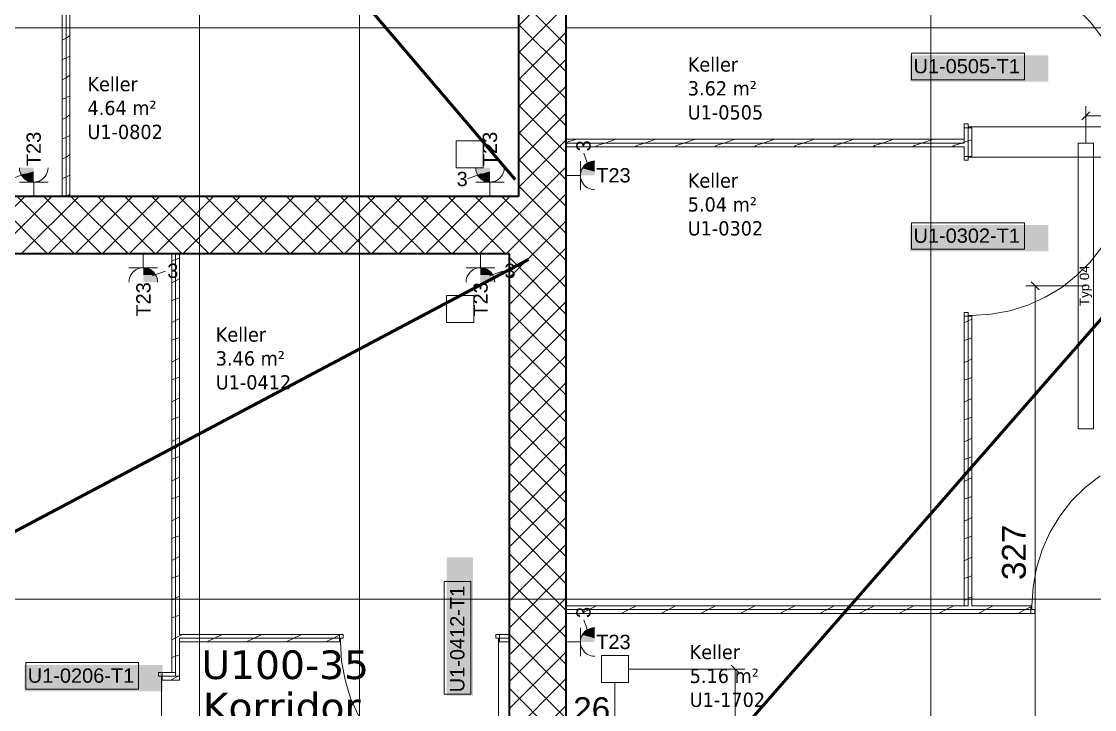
# Model space of a CAD drawing. Extents: x -1132 to 613, y -179 to 712.
# Drawn here: x -1022.7 to -910, y 319.8 to 392 of the extents above; entities that cross this region are included whole.
import ezdxf
from ezdxf.lldxf.tags import DXFTag

# ---------------------------------------------------------------- set-up
doc = ezdxf.new("R2010")
doc.units = 0
doc.layers.get('0').update_dxf_attribs({"lineweight": 13})
for name, color, linetype, lineweight in [('A-AREA-____-IDEN', 7, 'Continuous', 5), ('A-DOOR-____-IDEN', 7, 'Continuous', 5), ('A-DOOR-FRAM-MCUT', 7, 'Continuous', 9), ('A-DOOR-OPNG-OTLN', 7, 'Continuous', 9), ('A-FLOR-____-OVHD', 7, 'Strichpunkt - Fein', 9), ('A-WALL-____-MCUT', 7, 'Continuous', 35), ('A-WALL-____-PATT', 7, 'Continuous', 35), ('A-WALL-FNSH-MCUT', 7, 'Continuous', 35), ('S-GRID-____-OTLN', 7, 'Continuous', 5)]:
    doc.layers.add(name, color=color, linetype=linetype, lineweight=lineweight)
for name, color, linetype, lineweight, true_color in [('EL01_VVV_Mass', 7, 'Continuous', 13, 0xb2b200), ('EL01_WAN_Kraft', 1, 'Continuous', 13, 0xff0000), ('EL01_WAN_Leuchten', 7, 'Continuous', 13, 0x0080ff), ('EL01_WAN_Leuchtentyp', 7, 'Continuous', 13, 0x0099ff), ('X_Geometrie', 3, 'Continuous', 50, 0x00ff00)]:
    doc.layers.add(name, color=color, linetype=linetype, lineweight=lineweight, true_color=true_color)
doc.styles.get("Standard").update_dxf_attribs({"font": 'arial.ttf'})
tags = doc.linetypes.add('_Rasterlinie_', pattern=[0.375, 0.2, -0.05, 0.075, -0.05]).pattern_tags.tags
tags[10:11] = [DXFTag(74, 4), DXFTag(75, 0), DXFTag(340, '0'), DXFTag(46, 1.0), DXFTag(50, 0.0), DXFTag(44, 0.0), DXFTag(45, 0.0)]
tags[8:9] = [DXFTag(74, 4), DXFTag(75, 0), DXFTag(340, '0'), DXFTag(46, 1.0), DXFTag(50, 0.0), DXFTag(44, 0.0), DXFTag(45, 0.0)]
tags[6:7] = [DXFTag(74, 4), DXFTag(75, 0), DXFTag(340, '0'), DXFTag(46, 1.0), DXFTag(50, 0.0), DXFTag(44, 0.0), DXFTag(45, 0.0)]
tags[4:5] = [DXFTag(74, 4), DXFTag(75, 0), DXFTag(340, '0'), DXFTag(46, 1.0), DXFTag(50, 0.0), DXFTag(44, 0.0), DXFTag(45, 0.0)]
tags = doc.linetypes.add('Strichpunkt - Fein', pattern=[0.2, 0.1, -0.05, 0, -0.05]).pattern_tags.tags
tags[10:11] = [DXFTag(74, 4), DXFTag(75, 0), DXFTag(340, '0'), DXFTag(46, 1.0), DXFTag(50, 0.0), DXFTag(44, 0.0), DXFTag(45, 0.0)]
tags[8:9] = [DXFTag(74, 4), DXFTag(75, 0), DXFTag(340, '0'), DXFTag(46, 1.0), DXFTag(50, 0.0), DXFTag(44, 0.0), DXFTag(45, 0.0)]
tags[6:7] = [DXFTag(74, 4), DXFTag(75, 0), DXFTag(340, '0'), DXFTag(46, 1.0), DXFTag(50, 0.0), DXFTag(44, 0.0), DXFTag(45, 0.0)]
tags[4:5] = [DXFTag(74, 4), DXFTag(75, 0), DXFTag(340, '0'), DXFTag(46, 1.0), DXFTag(50, 0.0), DXFTag(44, 0.0), DXFTag(45, 0.0)]

# ---------------------------------------------------------------- blocks, each defined once
blk = doc.blocks.new('Referenz-A0UNPDE96I', base_point=(-1115.89, -117.37))
at = {"layer": 'A-DOOR-____-IDEN', "color": 0, "linetype": 'Continuous', "ltscale": 0.13}
for p, q in [((-929.24, 388.71), (-917.4, 388.71)), ((-929.24, 385.93), (-929.24, 388.71)), ((-917.4, 388.71), (-917.4, 385.93)), ((-917.4, 385.93), (-929.24, 385.93)), ((-929.24, 370.91), (-917.4, 370.91)), ((-929.24, 368.13), (-929.24, 370.91)), ((-917.4, 370.91), (-917.4, 368.13)), ((-917.4, 368.13), (-929.24, 368.13)), ((-978.31, 321.4), (-978.31, 333.24)), ((-978.31, 333.24), (-975.53, 333.24)), ((-975.53, 333.24), (-975.53, 321.4)), ((-1022.24, 324.71), (-1010.4, 324.71)), ((-1022.24, 321.93), (-1022.24, 324.71)), ((-1010.4, 324.71), (-1010.4, 321.93)), ((-1010.4, 321.93), (-1022.24, 321.93)), ((-975.53, 321.4), (-978.31, 321.4))]:
    blk.add_line(p, q, dxfattribs=at)
at = {"layer": 'A-DOOR-____-IDEN', "color": 7, "linetype": 'Continuous', "ltscale": 0.13, "true_color": 0xffffff}
for points in [[(-929.41, 385.71), (-914.87, 385.71), (-929.41, 388.47)], [(-914.87, 385.71), (-929.41, 388.47), (-914.87, 388.47)], [(-929.41, 367.91), (-914.87, 367.91), (-929.41, 370.67)], [(-914.87, 367.91), (-929.41, 370.67), (-914.87, 370.67)], [(-978.06, 321.23), (-975.3, 321.23), (-978.06, 335.77)], [(-975.3, 321.23), (-978.06, 335.77), (-975.3, 335.77)], [(-1022.41, 321.71), (-1007.87, 321.71), (-1022.41, 324.47)], [(-1007.87, 321.71), (-1022.41, 324.47), (-1007.87, 324.47)]]:
    blk.add_solid(points, dxfattribs=at)
at = {"layer": 'A-DOOR-FRAM-MCUT', "color": 0, "linetype": 'Continuous', "ltscale": 0.13}
for p, q in [((-923.31, 381.28), (-923.71, 381.28)), ((-923.71, 381.28), (-923.71, 380.88)), ((-923.71, 380.88), (-922.91, 380.88)), ((-923.31, 380.98), (-923.31, 381.28)), ((-922.91, 380.98), (-923.31, 380.98)), ((-922.91, 380.88), (-922.91, 380.98)), ((-923.71, 377.88), (-922.91, 377.88)), ((-923.71, 377.48), (-923.71, 377.88)), ((-923.31, 377.48), (-923.71, 377.48)), ((-923.31, 377.78), (-923.31, 377.48)), ((-922.91, 377.78), (-923.31, 377.78)), ((-922.91, 377.88), (-922.91, 377.78)), ((-923.71, 361.48), (-923.31, 361.48)), ((-923.71, 361.08), (-923.71, 361.48)), ((-922.91, 361.08), (-923.71, 361.08)), ((-923.31, 361.48), (-923.31, 361.18)), ((-923.31, 361.18), (-922.91, 361.18)), ((-922.91, 361.18), (-922.91, 361.08)), ((-916.61, 330.68), (-916.71, 330.68)), ((-916.71, 330.68), (-916.71, 329.88)), ((-916.61, 330.28), (-916.61, 330.68)), ((-916.31, 330.28), (-916.61, 330.28)), ((-916.31, 329.88), (-916.31, 330.28)), ((-916.71, 329.88), (-916.31, 329.88)), ((-989.31, 327.68), (-988.91, 327.68)), ((-989.21, 326.88), (-989.31, 326.88)), ((-989.21, 327.28), (-989.21, 326.88)), ((-988.91, 327.28), (-989.21, 327.28)), ((-988.91, 327.68), (-988.91, 327.28)), ((-972.91, 327.68), (-972.51, 327.68)), ((-972.91, 327.28), (-972.91, 327.68)), ((-972.61, 327.28), (-972.91, 327.28)), ((-972.61, 326.88), (-972.61, 327.28)), ((-972.51, 326.88), (-972.61, 326.88)), ((-1008.31, 323.68), (-1007.91, 323.68)), ((-1008.31, 323.28), (-1008.31, 323.68)), ((-1008.01, 323.28), (-1008.31, 323.28)), ((-1008.01, 322.88), (-1008.01, 323.28)), ((-1007.91, 322.88), (-1008.01, 322.88))]:
    blk.add_line(p, q, dxfattribs=at)
at = {"layer": 'A-DOOR-OPNG-OTLN', "color": 0, "linetype": 'Continuous', "ltscale": 0.13}
for p, q in [((-910.49, 391.99), (-911.91, 393.4)), ((-909.25, 390.41), (-910.49, 391.99)), ((-922.91, 380.98), (-906.31, 380.98)), ((-922.91, 377.78), (-906.31, 377.78)), ((-910.49, 366.77), (-909.25, 368.35)), ((-911.91, 365.35), (-910.49, 366.77)), ((-913.48, 364.12), (-911.91, 365.35)), ((-915.2, 363.08), (-913.48, 364.12)), ((-917.03, 362.26), (-915.2, 363.08)), ((-920.91, 361.3), (-918.94, 361.66)), ((-918.94, 361.66), (-917.03, 362.26)), ((-922.91, 361.18), (-920.91, 361.3)), ((-909.44, 344.34), (-911.02, 343.1)), ((-911.02, 343.1), (-912.44, 341.69)), ((-912.44, 341.69), (-913.68, 340.11)), ((-913.68, 340.11), (-914.71, 338.39)), ((-914.71, 338.39), (-915.54, 336.56)), ((-915.54, 336.56), (-916.13, 334.65)), ((-916.13, 334.65), (-916.49, 332.68)), ((-916.49, 332.68), (-916.61, 330.68)), ((-989.21, 326.88), (-989.09, 324.88)), ((-972.61, 326.88), (-972.61, 310.28)), ((-989.09, 324.88), (-988.73, 322.91)), ((-1008.01, 322.88), (-1008.01, 306.28)), ((-988.73, 322.91), (-988.14, 320.99)), ((-988.14, 320.99), (-987.31, 319.16))]:
    blk.add_line(p, q, dxfattribs=at)
at = {"layer": 'A-FLOR-____-OVHD', "color": 0, "linetype": 'Strichpunkt - Fein', "ltscale": 0.13}
for p, q in [((-1074.11, 391.38), (-970.51, 391.38)), ((-965.51, 391.38), (-898.91, 391.38))]:
    blk.add_line(p, q, dxfattribs=at)
at = {"layer": 'A-WALL-____-MCUT', "color": 0, "linetype": 'Continuous', "ltscale": 0.35}
for p, q in [((-970.51, 418.08), (-970.51, 373.68)), ((-965.51, 298.88), (-965.51, 418.08)), ((-970.51, 373.68), (-1103.81, 373.68)), ((-1103.81, 367.68), (-971.51, 367.68)), ((-971.51, 367.68), (-971.51, 298.88))]:
    blk.add_line(p, q, dxfattribs=at)
at = {"layer": 'A-WALL-____-MCUT', "color": 0, "linetype": 'Continuous', "lineweight": 9, "ltscale": 0.13}
for p, q in [((-1018.01, 373.68), (-1018.01, 414.58)), ((-923.31, 377.88), (-923.31, 380.88)), ((-923.71, 379.28), (-965.51, 379.28)), ((-923.71, 379.28), (-923.71, 379.68)), ((-1006.51, 323.28), (-1006.51, 367.68)), ((-923.31, 330.68), (-923.31, 361.08)), ((-916.71, 330.28), (-965.51, 330.28)), ((-923.71, 330.68), (-923.31, 330.68)), ((-989.31, 327.28), (-1006.11, 327.28)), ((-1006.11, 327.28), (-1006.11, 326.88)), ((-971.51, 327.28), (-972.51, 327.28)), ((-1006.91, 323.68), (-1006.51, 323.68)), ((-1006.11, 323.28), (-1007.91, 323.28))]:
    blk.add_line(p, q, dxfattribs=at)
at = {"layer": 'A-WALL-____-PATT', "color": 0, "linetype": 'Continuous', "lineweight": 9, "ltscale": 0.13}
for p, q in [((-970.51, 391.57), (-965.51, 396.57)), ((-965.51, 389.57), (-970.51, 394.57)), ((-970.51, 388.74), (-965.51, 393.74)), ((-965.51, 386.74), (-970.51, 391.74)), ((-1018.01, 390.29), (-1018.41, 390.09)), ((-1018.01, 390.28), (-1018.03, 390.28)), ((-1017.61, 390.58), (-1018.01, 390.28)), ((-1017.9, 390.35), (-1018.01, 390.29)), ((-970.51, 385.91), (-965.51, 390.91)), ((-965.51, 383.91), (-970.51, 388.91)), ((-1018.01, 388.19), (-1018.41, 388.06)), ((-1017.96, 388.21), (-1018.01, 388.19)), ((-1017.61, 388.41), (-1017.9, 388.26)), ((-970.51, 383.08), (-965.51, 388.08)), ((-1018.01, 386.12), (-1018.41, 385.92)), ((-1018.01, 386.12), (-1018.03, 386.11)), ((-1017.61, 386.42), (-1018.01, 386.12)), ((-1017.9, 386.18), (-1018.01, 386.12)), ((-965.51, 381.08), (-970.51, 386.08)), ((-1017.61, 384.24), (-1017.9, 384.1)), ((-970.51, 380.25), (-965.51, 385.25)), ((-1018.01, 384.03), (-1018.41, 383.89)), ((-1017.96, 384.05), (-1018.01, 384.03)), ((-965.51, 378.25), (-970.51, 383.25)), ((-1018.01, 381.96), (-1018.41, 381.76)), ((-1018.01, 381.95), (-1018.02, 381.95)), ((-1017.61, 382.25), (-1018.01, 381.95)), ((-1017.9, 382.02), (-1018.01, 381.96)), ((-970.51, 377.42), (-965.51, 382.42)), ((-1018.01, 379.86), (-1018.41, 379.73)), ((-1017.96, 379.88), (-1018.01, 379.86)), ((-1017.61, 380.08), (-1017.9, 379.93)), ((-965.51, 375.43), (-970.51, 380.43)), ((-970.51, 374.6), (-965.51, 379.6)), ((-964.43, 379.68), (-965.51, 379.32)), ((-962.21, 379.03), (-962.42, 378.88)), ((-961.46, 379.28), (-962.15, 379.05)), ((-960.26, 379.68), (-961.46, 379.28)), ((-958.04, 379.03), (-958.25, 378.88)), ((-957.3, 379.28), (-957.99, 379.05)), ((-956.1, 379.68), (-957.3, 379.28)), ((-953.88, 379.03), (-954.09, 378.88)), ((-953.14, 379.28), (-953.82, 379.05)), ((-951.94, 379.68), (-953.14, 379.28)), ((-949.71, 379.03), (-949.92, 378.88)), ((-948.97, 379.28), (-949.66, 379.05)), ((-947.77, 379.68), (-948.97, 379.28)), ((-945.55, 379.03), (-945.76, 378.88)), ((-944.81, 379.28), (-945.49, 379.05)), ((-943.61, 379.68), (-944.81, 379.28)), ((-941.38, 379.03), (-941.59, 378.88)), ((-940.64, 379.28), (-941.33, 379.05)), ((-939.44, 379.68), (-940.64, 379.28)), ((-937.22, 379.04), (-937.43, 378.88)), ((-936.48, 379.28), (-937.16, 379.05)), ((-935.28, 379.68), (-936.48, 379.28)), ((-933.05, 379.04), (-933.26, 378.88)), ((-932.31, 379.28), (-933, 379.05)), ((-931.11, 379.68), (-932.31, 379.28)), ((-928.89, 379.04), (-929.1, 378.88)), ((-928.15, 379.28), (-928.83, 379.05)), ((-926.95, 379.68), (-928.15, 379.28)), ((-924.72, 379.04), (-924.93, 378.88)), ((-923.98, 379.28), (-924.67, 379.05)), ((-923.71, 379.37), (-923.98, 379.28)), ((-923.31, 379.5), (-923.71, 379.37)), ((-922.91, 379.63), (-923.31, 379.5)), ((-1018.01, 377.79), (-1018.41, 377.59)), ((-1018.01, 377.79), (-1018.02, 377.78)), ((-1017.61, 378.09), (-1018.01, 377.79)), ((-1017.9, 377.85), (-1018.01, 377.79)), ((-965.51, 372.6), (-970.51, 377.6)), ((-970.51, 371.77), (-965.51, 376.77)), ((-1018.01, 375.7), (-1018.41, 375.57)), ((-1017.96, 375.72), (-1018.01, 375.7)), ((-1017.61, 375.91), (-1017.9, 375.77)), ((-965.51, 369.77), (-970.51, 374.77)), ((-1028.34, 367.68), (-1022.34, 373.68)), ((-1019.99, 367.68), (-1025.99, 373.68)), ((-1025.51, 367.68), (-1019.51, 373.68)), ((-1017.16, 367.68), (-1023.16, 373.68)), ((-1022.69, 367.68), (-1016.69, 373.68)), ((-1014.34, 367.68), (-1020.34, 373.68)), ((-1019.86, 367.68), (-1013.86, 373.68)), ((-1017.61, 373.92), (-1017.94, 373.68)), ((-1017.9, 373.69), (-1017.91, 373.68)), ((-1011.51, 367.68), (-1017.51, 373.68)), ((-1017.03, 367.68), (-1011.03, 373.68)), ((-1008.68, 367.68), (-1014.68, 373.68)), ((-1014.2, 367.68), (-1008.2, 373.68)), ((-1005.85, 367.68), (-1011.85, 373.68)), ((-1011.37, 367.68), (-1005.37, 373.68)), ((-1003.02, 367.68), (-1009.02, 373.68)), ((-1008.54, 367.68), (-1002.54, 373.68)), ((-1000.19, 367.68), (-1006.19, 373.68)), ((-1005.72, 367.68), (-999.72, 373.68)), ((-997.37, 367.68), (-1003.37, 373.68)), ((-1002.89, 367.68), (-996.89, 373.68)), ((-994.54, 367.68), (-1000.54, 373.68)), ((-1000.06, 367.68), (-994.06, 373.68)), ((-991.71, 367.68), (-997.71, 373.68)), ((-997.23, 367.68), (-991.23, 373.68)), ((-988.88, 367.68), (-994.88, 373.68)), ((-994.4, 367.68), (-988.4, 373.68)), ((-986.05, 367.68), (-992.05, 373.68)), ((-991.57, 367.68), (-985.57, 373.68)), ((-983.22, 367.68), (-989.22, 373.68)), ((-988.75, 367.68), (-982.75, 373.68)), ((-980.4, 367.68), (-986.4, 373.68)), ((-985.92, 367.68), (-979.92, 373.68)), ((-977.57, 367.68), (-983.57, 373.68)), ((-983.09, 367.68), (-977.09, 373.68)), ((-974.74, 367.68), (-980.74, 373.68)), ((-980.26, 367.68), (-974.26, 373.68)), ((-971.91, 367.68), (-977.91, 373.68)), ((-977.43, 367.68), (-971.43, 373.68)), ((-970.51, 369.11), (-975.08, 373.68)), ((-970.51, 371.94), (-972.25, 373.68)), ((-970.51, 368.94), (-965.51, 373.94)), ((-966.25, 367.68), (-970.51, 371.94)), ((-974.6, 367.68), (-970.51, 371.77)), ((-968.95, 367.68), (-965.51, 371.11)), ((-971.77, 367.68), (-970.51, 368.94)), ((-969.08, 367.68), (-970.51, 369.11)), ((-971.51, 365.11), (-968.95, 367.68)), ((-971.51, 362.28), (-966.12, 367.68)), ((-965.51, 364.11), (-969.08, 367.68)), ((-965.51, 366.94), (-966.25, 367.68)), ((-966.12, 367.68), (-965.51, 368.28)), ((-1006.51, 367.04), (-1006.91, 366.9)), ((-1006.11, 367.17), (-1006.51, 367.04)), ((-965.51, 361.28), (-971.51, 367.28)), ((-971.51, 359.45), (-965.51, 365.45)), ((-1006.51, 364.8), (-1006.91, 364.6)), ((-1006.11, 365), (-1006.51, 364.8)), ((-965.51, 358.45), (-971.51, 364.45)), ((-1006.51, 362.87), (-1006.91, 362.74)), ((-1006.11, 363.01), (-1006.51, 362.87)), ((-971.51, 356.62), (-965.51, 362.62)), ((-1006.51, 360.64), (-1006.91, 360.44)), ((-1006.11, 360.84), (-1006.51, 360.64)), ((-965.51, 355.63), (-971.51, 361.63)), ((-923.31, 360.59), (-923.71, 360.39)), ((-922.91, 360.79), (-923.31, 360.59)), ((-971.51, 353.8), (-965.51, 359.8)), ((-1006.51, 358.71), (-1006.91, 358.58)), ((-1006.11, 358.84), (-1006.51, 358.71)), ((-965.51, 352.8), (-971.51, 358.8)), ((-923.31, 358.68), (-923.71, 358.54)), ((-922.91, 358.81), (-923.31, 358.68)), ((-1006.51, 356.47), (-1006.91, 356.27)), ((-1006.11, 356.67), (-1006.51, 356.47)), ((-971.51, 350.97), (-965.51, 356.97)), ((-923.31, 356.42), (-923.71, 356.22)), ((-922.91, 356.62), (-923.31, 356.42)), ((-965.51, 349.97), (-971.51, 355.97)), ((-1006.51, 354.54), (-1006.91, 354.41)), ((-1006.11, 354.68), (-1006.51, 354.54)), ((-971.51, 348.14), (-965.51, 354.14)), ((-923.31, 354.51), (-923.71, 354.38)), ((-922.91, 354.65), (-923.31, 354.51)), ((-965.51, 347.14), (-971.51, 353.14)), ((-1006.51, 352.31), (-1006.91, 352.11)), ((-1006.11, 352.51), (-1006.51, 352.31)), ((-923.31, 352.26), (-923.71, 352.06)), ((-922.91, 352.46), (-923.31, 352.26)), ((-1006.11, 350.51), (-1006.51, 350.38)), ((-971.51, 345.31), (-965.51, 351.31)), ((-922.91, 350.48), (-923.31, 350.35)), ((-1006.51, 350.38), (-1006.91, 350.25)), ((-965.51, 344.31), (-971.51, 350.31)), ((-923.31, 350.35), (-923.71, 350.21)), ((-1006.51, 348.14), (-1006.91, 347.94)), ((-1006.11, 348.34), (-1006.51, 348.14)), ((-971.51, 342.48), (-965.51, 348.48)), ((-922.91, 348.29), (-923.31, 348.09)), ((-965.51, 341.48), (-971.51, 347.48)), ((-923.31, 348.09), (-923.71, 347.89)), ((-1006.51, 346.21), (-1006.91, 346.08)), ((-1006.11, 346.35), (-1006.51, 346.21)), ((-923.31, 346.18), (-923.71, 346.05)), ((-922.91, 346.32), (-923.31, 346.18)), ((-971.51, 339.65), (-965.51, 345.65)), ((-1006.51, 343.98), (-1006.91, 343.78)), ((-1006.11, 344.18), (-1006.51, 343.98)), ((-965.51, 338.66), (-971.51, 344.66)), ((-923.31, 343.93), (-923.71, 343.73)), ((-922.91, 344.13), (-923.31, 343.93)), ((-971.51, 336.83), (-965.51, 342.83)), ((-1006.51, 342.05), (-1006.91, 341.92)), ((-1006.11, 342.18), (-1006.51, 342.05)), ((-965.51, 335.83), (-971.51, 341.83)), ((-923.31, 342.02), (-923.71, 341.89)), ((-922.91, 342.15), (-923.31, 342.02)), ((-1006.51, 339.81), (-1006.91, 339.61)), ((-1006.11, 340.01), (-1006.51, 339.81)), ((-971.51, 334), (-965.51, 340)), ((-923.31, 339.76), (-923.71, 339.56)), ((-922.91, 339.96), (-923.31, 339.76)), ((-1006.11, 338.02), (-1006.51, 337.89)), ((-965.51, 333), (-971.51, 339)), ((-1006.51, 337.89), (-1006.91, 337.75)), ((-971.51, 331.17), (-965.51, 337.17)), ((-923.31, 337.85), (-923.71, 337.72)), ((-922.91, 337.99), (-923.31, 337.85)), ((-1006.11, 335.85), (-1006.51, 335.65)), ((-965.51, 330.17), (-971.51, 336.17)), ((-922.91, 335.8), (-923.31, 335.6)), ((-1006.51, 335.65), (-1006.91, 335.45)), ((-923.31, 335.6), (-923.71, 335.4)), ((-1006.51, 333.72), (-1006.91, 333.59)), ((-1006.11, 333.85), (-1006.51, 333.72)), ((-971.51, 328.34), (-965.51, 334.34)), ((-923.31, 333.69), (-923.71, 333.56)), ((-922.91, 333.82), (-923.31, 333.69)), ((-965.51, 327.34), (-971.51, 333.34)), ((-1006.51, 331.48), (-1006.91, 331.28)), ((-1006.11, 331.68), (-1006.51, 331.48)), ((-971.51, 325.51), (-965.51, 331.51)), ((-923.31, 331.43), (-923.71, 331.23)), ((-922.91, 331.63), (-923.31, 331.43)), ((-965.51, 324.51), (-971.51, 330.51)), ((-963.11, 330.28), (-963.75, 329.95)), ((-962.31, 330.68), (-963.11, 330.28)), ((-958.94, 330.28), (-959.59, 329.95)), ((-958.14, 330.68), (-958.94, 330.28)), ((-954.78, 330.28), (-955.43, 329.95)), ((-953.98, 330.68), (-954.78, 330.28)), ((-950.61, 330.28), (-951.26, 329.95)), ((-949.81, 330.68), (-950.61, 330.28)), ((-946.45, 330.28), (-947.1, 329.95)), ((-945.65, 330.68), (-946.45, 330.28)), ((-942.28, 330.28), (-942.93, 329.95)), ((-941.48, 330.68), (-942.28, 330.28)), ((-938.12, 330.28), (-938.77, 329.95)), ((-937.32, 330.68), (-938.12, 330.28)), ((-933.95, 330.28), (-934.6, 329.95)), ((-933.15, 330.68), (-933.95, 330.28)), ((-929.79, 330.28), (-930.44, 329.95)), ((-928.99, 330.68), (-929.79, 330.28)), ((-925.62, 330.28), (-926.27, 329.95)), ((-924.82, 330.68), (-925.62, 330.28)), ((-921.46, 330.28), (-922.11, 329.95)), ((-920.66, 330.68), (-921.46, 330.28)), ((-917.29, 330.28), (-917.94, 329.95)), ((-916.71, 330.57), (-917.29, 330.28)), ((-1006.51, 329.56), (-1006.91, 329.42)), ((-1006.11, 329.69), (-1006.51, 329.56)), ((-963.81, 329.91), (-963.9, 329.88)), ((-959.65, 329.91), (-959.73, 329.88)), ((-955.48, 329.91), (-955.57, 329.88)), ((-951.32, 329.91), (-951.41, 329.88)), ((-947.15, 329.91), (-947.24, 329.88)), ((-942.99, 329.91), (-943.08, 329.88)), ((-938.82, 329.91), (-938.91, 329.88)), ((-934.66, 329.91), (-934.75, 329.88)), ((-930.49, 329.91), (-930.58, 329.88)), ((-926.33, 329.91), (-926.42, 329.88)), ((-922.16, 329.91), (-922.25, 329.88)), ((-918, 329.91), (-918.09, 329.88)), ((-971.51, 322.68), (-965.51, 328.68)), ((-1006.51, 327.32), (-1006.91, 327.12)), ((-1006.11, 327.52), (-1006.51, 327.32)), ((-1005.79, 327.68), (-1006.11, 327.52)), ((-1002.43, 327.28), (-1003.23, 326.88)), ((-1001.63, 327.68), (-1002.43, 327.28)), ((-998.26, 327.28), (-999.06, 326.88)), ((-997.46, 327.68), (-998.26, 327.28)), ((-994.1, 327.28), (-994.9, 326.88)), ((-993.3, 327.68), (-994.1, 327.28)), ((-989.93, 327.28), (-990.73, 326.88)), ((-989.31, 327.59), (-989.93, 327.28)), ((-972.47, 327.68), (-972.51, 327.66)), ((-965.51, 321.69), (-971.51, 327.69)), ((-971.51, 319.86), (-965.51, 325.86)), ((-1006.51, 325.39), (-1006.91, 325.26)), ((-1006.11, 325.52), (-1006.51, 325.39)), ((-965.51, 318.86), (-971.51, 324.86)), ((-1006.26, 323.28), (-1007.06, 322.88)), ((-1006.11, 323.35), (-1006.26, 323.28)), ((-971.51, 317.03), (-965.51, 323.03)), ((-965.51, 316.03), (-971.51, 322.03)), ((-971.51, 314.2), (-965.51, 320.2))]:
    blk.add_line(p, q, dxfattribs=at)
at = {"layer": 'A-WALL-FNSH-MCUT', "color": 0, "linetype": 'Continuous', "lineweight": 9, "ltscale": 0.13}
for p, q in [((-1018.41, 414.58), (-1018.41, 373.68)), ((-1017.61, 373.68), (-1017.61, 414.58)), ((-923.71, 380.88), (-923.71, 379.68)), ((-922.91, 380.88), (-923.71, 380.88)), ((-922.91, 377.88), (-922.91, 380.88)), ((-923.71, 379.68), (-965.51, 379.68)), ((-965.51, 378.88), (-923.71, 378.88)), ((-923.71, 378.88), (-923.71, 377.88)), ((-923.71, 377.88), (-922.91, 377.88)), ((-1006.91, 367.68), (-1006.91, 323.68)), ((-1006.11, 327.68), (-1006.11, 367.68)), ((-923.71, 361.08), (-923.71, 330.68)), ((-922.91, 361.08), (-923.71, 361.08)), ((-922.91, 330.68), (-922.91, 361.08)), ((-923.71, 330.68), (-965.51, 330.68)), ((-916.71, 330.68), (-922.91, 330.68)), ((-916.71, 329.88), (-916.71, 330.68)), ((-965.51, 329.88), (-916.71, 329.88)), ((-989.31, 327.68), (-1006.11, 327.68)), ((-1006.11, 322.88), (-1006.11, 326.88)), ((-1006.11, 326.88), (-989.31, 326.88)), ((-989.31, 326.88), (-989.31, 327.68)), ((-971.51, 327.68), (-972.51, 327.68)), ((-972.51, 327.68), (-972.51, 326.88)), ((-972.51, 326.88), (-971.51, 326.88)), ((-1006.91, 323.68), (-1007.91, 323.68)), ((-1007.91, 323.68), (-1007.91, 322.88)), ((-1007.91, 322.88), (-1006.11, 322.88))]:
    blk.add_line(p, q, dxfattribs=at)
at = {"layer": 'S-GRID-____-OTLN', "color": 0, "linetype": '_Rasterlinie_', "ltscale": 0.13}
for p, q in [((-987.21, 645.66), (-987.21, 244.87)), ((-1004.01, -113.6), (-1004.01, 631.48)), ((-927.21, -113.6), (-927.21, 631.48)), ((-1107.61, 331.38), (119.38, 331.38))]:
    blk.add_line(p, q, dxfattribs=at)
at = {"layer": 'X_Geometrie', "color": 0, "linetype": 'Continuous', "ltscale": 0.5}
for p, q in [((-1105.11, 533.1), (-970.88, 375.45)), ((-860.47, 416.74), (-962.09, 300.49)), ((-1098.75, 298.6), (-969.47, 367.04))]:
    blk.add_line(p, q, dxfattribs=at)
at = {"layer": 'A-AREA-____-IDEN', "color": 0, "linetype": 'Continuous', "ltscale": 0.13, "attachment_point": 1}
for s, insert, char_height in [('{\\W0.9;\\fVerdana;Keller}', (-952.74, 388.28), 1.5), ('{\\W0.9;\\fVerdana;Keller}', (-1015.77, 386.22), 1.5), ('{\\W0.9;\\fVerdana;3.62 m²}', (-952.74, 385.77), 1.5), ('{\\W0.9;\\fVerdana;4.64 m²}', (-1015.77, 383.71), 1.5), ('{\\W0.9;\\fVerdana;U1-0505}', (-952.74, 383.25), 1.5), ('{\\W0.9;\\fVerdana;U1-0802}', (-1015.77, 381.2), 1.5), ('{\\W0.9;\\fVerdana;Keller}', (-952.74, 376.09), 1.5), ('{\\W0.9;\\fVerdana;5.04 m²}', (-952.74, 373.58), 1.5), ('{\\W0.9;\\fVerdana;U1-0302}', (-952.74, 371.07), 1.5), ('{\\W0.9;\\fVerdana;Keller}', (-1002.3, 359.92), 1.5), ('{\\W0.9;\\fVerdana;3.46 m²}', (-1002.3, 357.41), 1.5), ('{\\W0.9;\\fVerdana;U1-0412}', (-1002.3, 354.9), 1.5), ('{\\fVerdana;U100-35}', (-1003.8, 325.99), 3), ('{\\W0.9;\\fVerdana;Keller}', (-952.54, 326.58), 1.5), ('{\\W0.9;\\fVerdana;5.16 m²}', (-952.54, 324.07), 1.5), ('{\\fVerdana;Korridor}', (-1003.66, 321.57), 3), ('{\\W0.9;\\fVerdana;U1-1702}', (-952.54, 321.56), 1.5)]:
    blk.add_mtext(s, dxfattribs=dict(at, insert=insert, char_height=char_height))
at = {"layer": 'A-DOOR-____-IDEN', "color": 0, "linetype": 'Continuous', "ltscale": 0.13, "char_height": 1.5, "attachment_point": 1}
for s, insert in [('{\\fArial;U1-0505-T1}', (-929.04, 388.1)), ('{\\fArial;U1-0302-T1}', (-929.04, 370.3)), ('{\\fArial;U1-0206-T1}', (-1022.04, 324.1))]:
    blk.add_mtext(s, dxfattribs=dict(at, insert=insert))
at = {"layer": 'A-DOOR-____-IDEN', "color": 0, "linetype": 'Continuous', "ltscale": 0.13, "insert": (-977.69, 321.6), "char_height": 1.5, "attachment_point": 1, "rotation": 90}
blk.add_mtext('{\\fArial;U1-0412-T1}', dxfattribs=at)
blk = doc.blocks.new('Steckdose T23_ AP_ 3-fach-A0UNPE116I', base_point=(-1011.41, 361.05))
at = {"color": 0, "lineweight": -2}
for p, q in [((-1009.91, 366.18), (-1009.91, 367.68)), ((-1011.41, 366.18), (-1008.41, 366.18)), ((-1010.11, 366.17), (-1009.91, 366.18)), ((-1009.91, 366.18), (-1009.72, 366.17)), ((-1011.4, 364.87), (-1011.36, 365.07)), ((-1011.36, 365.07), (-1011.3, 365.25)), ((-1011.3, 365.25), (-1011.21, 365.43)), ((-1011.21, 365.43), (-1011.1, 365.59)), ((-1011.1, 365.59), (-1010.97, 365.74)), ((-1010.97, 365.74), (-1010.83, 365.87)), ((-1010.83, 365.87), (-1010.66, 365.98)), ((-1010.66, 365.98), (-1010.49, 366.06)), ((-1010.49, 366.06), (-1010.3, 366.13)), ((-1010.3, 366.13), (-1010.11, 366.17)), ((-1009.72, 366.17), (-1009.52, 366.13)), ((-1009.52, 366.13), (-1009.34, 366.06)), ((-1009.34, 366.06), (-1009.16, 365.98)), ((-1009.16, 365.98), (-1009, 365.87)), ((-1009, 365.87), (-1008.85, 365.74)), ((-1008.99, 365.32), (-1007.57, 365.83)), ((-1008.85, 365.74), (-1008.72, 365.59)), ((-1008.72, 365.59), (-1008.61, 365.43)), ((-1008.61, 365.43), (-1008.53, 365.25)), ((-1008.53, 365.25), (-1008.46, 365.07)), ((-1008.46, 365.07), (-1008.43, 364.87)), ((-1011.41, 364.68), (-1011.4, 364.87)), ((-1008.43, 364.87), (-1008.41, 364.68))]:
    blk.add_line(p, q, dxfattribs=at)
for points in [[(-1009.91, 366.13), (-1009.52, 366.13), (-1009.91, 366.18)], [(-1009.91, 365.98), (-1009.16, 365.98), (-1009.91, 366.13)], [(-1009.16, 365.98), (-1009.91, 366.13), (-1009.52, 366.13)], [(-1009.91, 365.74), (-1008.85, 365.74), (-1009.91, 365.98)], [(-1008.85, 365.74), (-1009.91, 365.98), (-1009.16, 365.98)], [(-1009.91, 365.43), (-1008.61, 365.43), (-1009.91, 365.74)], [(-1008.61, 365.43), (-1009.91, 365.74), (-1008.85, 365.74)], [(-1009.91, 365.07), (-1008.46, 365.07), (-1009.91, 365.43)], [(-1008.46, 365.07), (-1009.91, 365.43), (-1008.61, 365.43)], [(-1009.91, 364.68), (-1008.41, 364.68), (-1009.91, 365.07)], [(-1008.41, 364.68), (-1009.91, 365.07), (-1008.46, 365.07)]]:
    blk.add_solid(points, dxfattribs=at)
at = {"color": 0, "lineweight": -2, "insert": (-1007.39, 366.61), "char_height": 1.5, "attachment_point": 1}
blk.add_mtext('{\\fArial;3}', dxfattribs=at)
at = {"color": 0, "lineweight": -2, "insert": (-1010.65, 361.05), "char_height": 1.5, "attachment_point": 1, "rotation": 90}
blk.add_mtext('{\\fArial;T23}', dxfattribs=at)
blk = doc.blocks.new('LED-Langfeldleuchte 37W-A0UNPE476I', base_point=(-911.74, 349.28))
at = {"color": 0, "lineweight": -2}
for p, q in [((-911.74, 379.28), (-911.74, 349.28)), ((-911.74, 379.28), (-910.14, 379.28)), ((-910.14, 379.28), (-910.14, 349.28)), ((-911.74, 349.28), (-910.14, 349.28))]:
    blk.add_line(p, q, dxfattribs=at)
blk = doc.blocks.new('Bemerkung 1-A0UNPE496I', base_point=(-911.59, 362.16))
at = {"color": 0, "lineweight": -2, "insert": (-911.59, 362.16), "char_height": 1, "attachment_point": 1, "rotation": 90}
blk.add_mtext('{\\fArial;Typ 04}', dxfattribs=at)
blk = doc.blocks.new('Maß-A0UNPE4X6I', base_point=(-911.36, 379.28))
at = {"color": 0, "lineweight": -2}
for p, q in [((-898.91, 381.15), (-898.91, 391.38)), ((-910.94, 383.15), (-910.94, 379.28)), ((-910.53, 382.56), (-911.36, 381.73)), ((-910.94, 382.15), (-898.91, 382.15)), ((-898.5, 382.56), (-899.33, 381.73))]:
    blk.add_line(p, q, dxfattribs=at)
at = {"color": 0, "lineweight": -2, "insert": (-906.72, 385.48), "char_height": 2.5, "attachment_point": 1}
blk.add_mtext('{\\fArial;60}', dxfattribs=at)
blk = doc.blocks.new('Maß-A0UNPE5N6I', base_point=(-919.75, 298.46))
at = {"color": 0, "lineweight": -2}
for p, q in [((-917.25, 364.28), (-910.94, 364.28)), ((-915.84, 363.86), (-916.67, 364.69)), ((-916.25, 364.28), (-916.25, 298.88)), ((-917.25, 298.88), (-898.91, 298.88)), ((-915.84, 298.46), (-916.67, 299.29))]:
    blk.add_line(p, q, dxfattribs=at)
at = {"color": 0, "lineweight": -2, "insert": (-919.75, 333.38), "char_height": 2.5, "attachment_point": 1, "rotation": 90}
blk.add_mtext('{\\fArial;327}', dxfattribs=at)
blk = doc.blocks.new('Steckdose T23_ AP_ 3-fach-A0UNPE7L6I', base_point=(-976.01, 361.05))
at = {"color": 0, "lineweight": -2}
for p, q in [((-974.51, 366.18), (-974.51, 367.68)), ((-976.01, 366.18), (-973.01, 366.18)), ((-974.71, 366.17), (-974.51, 366.18)), ((-974.51, 366.18), (-974.32, 366.17)), ((-976, 364.87), (-975.96, 365.07)), ((-975.96, 365.07), (-975.9, 365.25)), ((-975.9, 365.25), (-975.81, 365.43)), ((-975.81, 365.43), (-975.7, 365.59)), ((-975.7, 365.59), (-975.57, 365.74)), ((-975.57, 365.74), (-975.43, 365.87)), ((-975.43, 365.87), (-975.26, 365.98)), ((-975.26, 365.98), (-975.09, 366.06)), ((-975.09, 366.06), (-974.9, 366.13)), ((-974.9, 366.13), (-974.71, 366.17)), ((-974.32, 366.17), (-974.12, 366.13)), ((-974.12, 366.13), (-973.94, 366.06)), ((-973.94, 366.06), (-973.76, 365.98)), ((-973.76, 365.98), (-973.6, 365.87)), ((-973.6, 365.87), (-973.45, 365.74)), ((-973.59, 365.32), (-972.17, 365.83)), ((-973.45, 365.74), (-973.32, 365.59)), ((-973.32, 365.59), (-973.21, 365.43)), ((-973.21, 365.43), (-973.13, 365.25)), ((-973.13, 365.25), (-973.06, 365.07)), ((-973.06, 365.07), (-973.03, 364.87)), ((-976.01, 364.68), (-976, 364.87)), ((-973.03, 364.87), (-973.01, 364.68))]:
    blk.add_line(p, q, dxfattribs=at)
for points in [[(-974.51, 366.13), (-974.12, 366.13), (-974.51, 366.18)], [(-974.51, 365.98), (-973.76, 365.98), (-974.51, 366.13)], [(-973.76, 365.98), (-974.51, 366.13), (-974.12, 366.13)], [(-974.51, 365.74), (-973.45, 365.74), (-974.51, 365.98)], [(-973.45, 365.74), (-974.51, 365.98), (-973.76, 365.98)], [(-974.51, 365.43), (-973.21, 365.43), (-974.51, 365.74)], [(-973.21, 365.43), (-974.51, 365.74), (-973.45, 365.74)], [(-974.51, 365.07), (-973.06, 365.07), (-974.51, 365.43)], [(-973.06, 365.07), (-974.51, 365.43), (-973.21, 365.43)], [(-974.51, 364.68), (-973.01, 364.68), (-974.51, 365.07)], [(-973.01, 364.68), (-974.51, 365.07), (-973.06, 365.07)]]:
    blk.add_solid(points, dxfattribs=at)
at = {"color": 0, "lineweight": -2, "insert": (-971.99, 366.61), "char_height": 1.5, "attachment_point": 1}
blk.add_mtext('{\\fArial;3}', dxfattribs=at)
at = {"color": 0, "lineweight": -2, "insert": (-975.25, 361.05), "char_height": 1.5, "attachment_point": 1, "rotation": 90}
blk.add_mtext('{\\fArial;T23}', dxfattribs=at)
blk = doc.blocks.new('Maß-A0UNPEBV6I', base_point=(-958.97, 304.14))
at = {"color": 0, "lineweight": -2}
for p, q in [((-946.75, 324.04), (-958.97, 324.04)), ((-948.17, 324.45), (-947.34, 323.62)), ((-947.75, 304.55), (-947.75, 324.04)), ((-946.75, 304.55), (-955.11, 304.55)), ((-948.17, 304.97), (-947.34, 304.14))]:
    blk.add_line(p, q, dxfattribs=at)
at = {"color": 0, "lineweight": -2, "insert": (-951.09, 312.51), "char_height": 2.5, "attachment_point": 1, "rotation": 90}
blk.add_mtext('{\\fArial;97}', dxfattribs=at)
blk = doc.blocks.new('Bodendose (multi) UP-A0UNPEC36I', base_point=(-961.82, 322.62))
at = {"color": 0, "lineweight": -2}
for p, q in [((-961.81, 325.46), (-958.97, 325.46)), ((-961.81, 322.62), (-961.81, 325.46)), ((-958.97, 325.46), (-958.97, 322.62)), ((-958.97, 322.62), (-961.81, 322.62))]:
    blk.add_line(p, q, dxfattribs=at)
blk = doc.blocks.new('Bodendose (multi) UP-A0UNPEKX6I', base_point=(-978.06, 360.42))
at = {"color": 0, "lineweight": -2}
for p, q in [((-978.06, 363.26), (-975.22, 363.26)), ((-978.06, 360.42), (-978.06, 363.26)), ((-975.22, 363.26), (-975.22, 360.42)), ((-975.22, 360.42), (-978.06, 360.42))]:
    blk.add_line(p, q, dxfattribs=at)
blk = doc.blocks.new('Bodendose (multi) UP-A0UNPELN6I', base_point=(-977.06, 376.68))
at = {"color": 0, "lineweight": -2}
for p, q in [((-977.06, 379.52), (-974.22, 379.52)), ((-977.06, 376.68), (-977.06, 379.52)), ((-974.22, 379.52), (-974.22, 376.68)), ((-974.22, 376.68), (-977.06, 376.68))]:
    blk.add_line(p, q, dxfattribs=at)
blk = doc.blocks.new('Steckdose T23_ AP_ 3-fach-A0UNPEPD6I', base_point=(-965.51, 325.38))
at = {"color": 0, "lineweight": -2}
for p, q in [((-963.16, 327.8), (-963.67, 329.22)), ((-964.01, 325.38), (-964.01, 328.38)), ((-963.7, 327.79), (-963.57, 327.94)), ((-963.57, 327.94), (-963.43, 328.07)), ((-963.43, 328.07), (-963.26, 328.18)), ((-963.26, 328.18), (-963.09, 328.26)), ((-963.09, 328.26), (-962.9, 328.33)), ((-962.9, 328.33), (-962.71, 328.37)), ((-962.71, 328.37), (-962.51, 328.38)), ((-964.01, 326.88), (-965.51, 326.88)), ((-964.01, 326.88), (-964, 327.07)), ((-964, 326.68), (-964.01, 326.88)), ((-964, 327.07), (-963.96, 327.27)), ((-963.96, 327.27), (-963.9, 327.45)), ((-963.9, 327.45), (-963.81, 327.63)), ((-963.81, 327.63), (-963.7, 327.79)), ((-963.96, 326.49), (-964, 326.68)), ((-963.9, 326.3), (-963.96, 326.49)), ((-963.81, 326.13), (-963.9, 326.3)), ((-963.7, 325.97), (-963.81, 326.13)), ((-963.57, 325.82), (-963.7, 325.97)), ((-963.43, 325.69), (-963.57, 325.82)), ((-963.26, 325.58), (-963.43, 325.69)), ((-963.09, 325.49), (-963.26, 325.58)), ((-962.9, 325.43), (-963.09, 325.49)), ((-962.71, 325.39), (-962.9, 325.43)), ((-962.51, 325.38), (-962.71, 325.39))]:
    blk.add_line(p, q, dxfattribs=at)
for points in [[(-963.81, 327.63), (-962.51, 327.63), (-963.57, 327.94)], [(-963.57, 327.94), (-962.51, 327.94), (-963.26, 328.18)], [(-962.51, 327.63), (-963.57, 327.94), (-962.51, 327.94)], [(-963.26, 328.18), (-962.51, 328.18), (-962.9, 328.33)], [(-962.51, 327.94), (-963.26, 328.18), (-962.51, 328.18)], [(-962.9, 328.33), (-962.51, 328.33), (-962.51, 328.38)], [(-962.51, 328.18), (-962.9, 328.33), (-962.51, 328.33)], [(-964.01, 326.88), (-962.51, 326.88), (-963.96, 327.27)], [(-963.96, 327.27), (-962.51, 327.27), (-963.81, 327.63)], [(-962.51, 326.88), (-963.96, 327.27), (-962.51, 327.27)], [(-962.51, 327.27), (-963.81, 327.63), (-962.51, 327.63)]]:
    blk.add_solid(points, dxfattribs=at)
at = {"color": 0, "lineweight": -2, "insert": (-964.44, 329.4), "char_height": 1.5, "attachment_point": 1, "rotation": 90}
blk.add_mtext('{\\fArial;3}', dxfattribs=at)
at = {"color": 0, "lineweight": -2, "insert": (-962.35, 327.64), "char_height": 1.5, "attachment_point": 1}
blk.add_mtext('{\\fArial;T23}', dxfattribs=at)
blk = doc.blocks.new('Steckdose T23_ AP_ 3-fach-A0UNPESZ6I', base_point=(-965.51, 374.38))
at = {"color": 0, "lineweight": -2}
for p, q in [((-963.16, 376.8), (-963.67, 378.22)), ((-964.01, 374.38), (-964.01, 377.38)), ((-963.96, 376.27), (-963.9, 376.45)), ((-963.9, 376.45), (-963.81, 376.63)), ((-963.81, 376.63), (-963.7, 376.79)), ((-963.7, 376.79), (-963.57, 376.94)), ((-963.57, 376.94), (-963.43, 377.07)), ((-963.43, 377.07), (-963.26, 377.18)), ((-963.26, 377.18), (-963.09, 377.26)), ((-963.09, 377.26), (-962.9, 377.33)), ((-962.9, 377.33), (-962.71, 377.37)), ((-962.71, 377.37), (-962.51, 377.38)), ((-964.01, 375.88), (-965.51, 375.88)), ((-964.01, 375.88), (-964, 376.07)), ((-964, 375.68), (-964.01, 375.88)), ((-964, 376.07), (-963.96, 376.27)), ((-963.96, 375.49), (-964, 375.68)), ((-963.9, 375.3), (-963.96, 375.49)), ((-963.81, 375.13), (-963.9, 375.3)), ((-963.7, 374.97), (-963.81, 375.13)), ((-963.57, 374.82), (-963.7, 374.97)), ((-963.43, 374.69), (-963.57, 374.82)), ((-963.26, 374.58), (-963.43, 374.69)), ((-963.09, 374.49), (-963.26, 374.58)), ((-962.9, 374.43), (-963.09, 374.49)), ((-962.71, 374.39), (-962.9, 374.43)), ((-962.51, 374.38), (-962.71, 374.39))]:
    blk.add_line(p, q, dxfattribs=at)
for points in [[(-963.96, 376.27), (-962.51, 376.27), (-963.81, 376.63)], [(-963.81, 376.63), (-962.51, 376.63), (-963.57, 376.94)], [(-962.51, 376.27), (-963.81, 376.63), (-962.51, 376.63)], [(-963.57, 376.94), (-962.51, 376.94), (-963.26, 377.18)], [(-962.51, 376.63), (-963.57, 376.94), (-962.51, 376.94)], [(-963.26, 377.18), (-962.51, 377.18), (-962.9, 377.33)], [(-962.51, 376.94), (-963.26, 377.18), (-962.51, 377.18)], [(-962.9, 377.33), (-962.51, 377.33), (-962.51, 377.38)], [(-962.51, 377.18), (-962.9, 377.33), (-962.51, 377.33)], [(-964.01, 375.88), (-962.51, 375.88), (-963.96, 376.27)], [(-962.51, 375.88), (-963.96, 376.27), (-962.51, 376.27)]]:
    blk.add_solid(points, dxfattribs=at)
at = {"color": 0, "lineweight": -2, "insert": (-964.44, 378.4), "char_height": 1.5, "attachment_point": 1, "rotation": 90}
blk.add_mtext('{\\fArial;3}', dxfattribs=at)
at = {"color": 0, "lineweight": -2, "insert": (-962.35, 376.64), "char_height": 1.5, "attachment_point": 1}
blk.add_mtext('{\\fArial;T23}', dxfattribs=at)
blk = doc.blocks.new('Steckdose T23_ AP_ 3-fach-A0UNPETL6I', base_point=(-977.01, 373.68))
at = {"color": 0, "lineweight": -2}
for p, q in [((-975, 376.48), (-975.01, 376.68)), ((-974.96, 376.29), (-975, 376.48)), ((-972.03, 376.48), (-972.06, 376.29)), ((-972.01, 376.68), (-972.03, 376.48)), ((-974.44, 376.03), (-975.86, 375.52)), ((-974.9, 376.1), (-974.96, 376.29)), ((-974.81, 375.93), (-974.9, 376.1)), ((-974.7, 375.77), (-974.81, 375.93)), ((-974.57, 375.62), (-974.7, 375.77)), ((-974.43, 375.49), (-974.57, 375.62)), ((-974.26, 375.38), (-974.43, 375.49)), ((-974.09, 375.29), (-974.26, 375.38)), ((-973.9, 375.23), (-974.09, 375.29)), ((-973.71, 375.19), (-973.9, 375.23)), ((-973.51, 375.18), (-973.71, 375.19)), ((-973.32, 375.19), (-973.51, 375.18)), ((-973.12, 375.23), (-973.32, 375.19)), ((-972.94, 375.29), (-973.12, 375.23)), ((-972.76, 375.38), (-972.94, 375.29)), ((-972.6, 375.49), (-972.76, 375.38)), ((-972.45, 375.62), (-972.6, 375.49)), ((-972.32, 375.77), (-972.45, 375.62)), ((-972.21, 375.93), (-972.32, 375.77)), ((-972.13, 376.1), (-972.21, 375.93)), ((-972.06, 376.29), (-972.13, 376.1)), ((-972.01, 375.18), (-975.01, 375.18)), ((-973.51, 375.18), (-973.51, 373.68))]:
    blk.add_line(p, q, dxfattribs=at)
for points in [[(-974.96, 376.29), (-973.51, 376.68), (-975.01, 376.68)], [(-973.51, 376.29), (-974.96, 376.29), (-973.51, 376.68)], [(-974.81, 375.93), (-973.51, 376.29), (-974.96, 376.29)], [(-973.51, 375.93), (-974.81, 375.93), (-973.51, 376.29)], [(-974.57, 375.62), (-973.51, 375.93), (-974.81, 375.93)], [(-973.51, 375.62), (-974.57, 375.62), (-973.51, 375.93)], [(-974.26, 375.38), (-973.51, 375.62), (-974.57, 375.62)], [(-973.51, 375.38), (-974.26, 375.38), (-973.51, 375.62)], [(-973.9, 375.23), (-973.51, 375.38), (-974.26, 375.38)], [(-973.51, 375.23), (-973.9, 375.23), (-973.51, 375.38)], [(-973.51, 375.18), (-973.51, 375.23), (-973.9, 375.23)]]:
    blk.add_solid(points, dxfattribs=at)
at = {"color": 0, "lineweight": -2, "insert": (-974.27, 376.85), "char_height": 1.5, "attachment_point": 1, "rotation": 90}
blk.add_mtext('{\\fArial;T23}', dxfattribs=at)
at = {"color": 0, "lineweight": -2, "insert": (-977.01, 376.25), "char_height": 1.5, "attachment_point": 1}
blk.add_mtext('{\\fArial;3}', dxfattribs=at)
blk = doc.blocks.new('Maß-A0UNPF716I', base_point=(-1030.19, 373.26))
at = {"color": 0, "lineweight": -2}
for p, q in [((-1027.85, 427.08), (-1015.46, 427.08)), ((-1026.44, 426.66), (-1027.27, 427.49)), ((-1026.85, 427.08), (-1026.85, 373.68)), ((-1026.44, 373.26), (-1027.27, 374.09)), ((-1027.85, 373.68), (-970.51, 373.68))]:
    blk.add_line(p, q, dxfattribs=at)
at = {"color": 0, "lineweight": -2, "insert": (-1030.19, 397.59), "char_height": 2.5, "attachment_point": 1, "rotation": 90}
blk.add_mtext('{\\fArial;267}', dxfattribs=at)
blk = doc.blocks.new('Steckdose T23_ AP_ 3-fach-A0UNPFER6I', base_point=(-1024.91, 373.68))
at = {"color": 0, "lineweight": -2}
for p, q in [((-1022.9, 376.48), (-1022.91, 376.68)), ((-1022.86, 376.29), (-1022.9, 376.48)), ((-1019.93, 376.48), (-1019.96, 376.29)), ((-1019.91, 376.68), (-1019.93, 376.48)), ((-1022.34, 376.03), (-1023.76, 375.52)), ((-1022.8, 376.1), (-1022.86, 376.29)), ((-1022.71, 375.93), (-1022.8, 376.1)), ((-1022.6, 375.77), (-1022.71, 375.93)), ((-1022.47, 375.62), (-1022.6, 375.77)), ((-1022.33, 375.49), (-1022.47, 375.62)), ((-1022.16, 375.38), (-1022.33, 375.49)), ((-1021.99, 375.29), (-1022.16, 375.38)), ((-1021.8, 375.23), (-1021.99, 375.29)), ((-1021.61, 375.19), (-1021.8, 375.23)), ((-1021.41, 375.18), (-1021.61, 375.19)), ((-1021.22, 375.19), (-1021.41, 375.18)), ((-1021.02, 375.23), (-1021.22, 375.19)), ((-1020.84, 375.29), (-1021.02, 375.23)), ((-1020.66, 375.38), (-1020.84, 375.29)), ((-1020.5, 375.49), (-1020.66, 375.38)), ((-1020.35, 375.62), (-1020.5, 375.49)), ((-1020.22, 375.77), (-1020.35, 375.62)), ((-1020.11, 375.93), (-1020.22, 375.77)), ((-1020.03, 376.1), (-1020.11, 375.93)), ((-1019.96, 376.29), (-1020.03, 376.1)), ((-1019.91, 375.18), (-1022.91, 375.18)), ((-1021.41, 375.18), (-1021.41, 373.68))]:
    blk.add_line(p, q, dxfattribs=at)
for points in [[(-1022.86, 376.29), (-1021.41, 376.68), (-1022.91, 376.68)], [(-1021.41, 376.29), (-1022.86, 376.29), (-1021.41, 376.68)], [(-1022.71, 375.93), (-1021.41, 376.29), (-1022.86, 376.29)], [(-1021.41, 375.93), (-1022.71, 375.93), (-1021.41, 376.29)], [(-1022.47, 375.62), (-1021.41, 375.93), (-1022.71, 375.93)], [(-1021.41, 375.62), (-1022.47, 375.62), (-1021.41, 375.93)], [(-1022.16, 375.38), (-1021.41, 375.62), (-1022.47, 375.62)], [(-1021.41, 375.38), (-1022.16, 375.38), (-1021.41, 375.62)], [(-1021.8, 375.23), (-1021.41, 375.38), (-1022.16, 375.38)], [(-1021.41, 375.23), (-1021.8, 375.23), (-1021.41, 375.38)], [(-1021.41, 375.18), (-1021.41, 375.23), (-1021.8, 375.23)]]:
    blk.add_solid(points, dxfattribs=at)
at = {"color": 0, "lineweight": -2, "insert": (-1022.17, 376.85), "char_height": 1.5, "attachment_point": 1, "rotation": 90}
blk.add_mtext('{\\fArial;T23}', dxfattribs=at)
at = {"color": 0, "lineweight": -2, "insert": (-1024.91, 376.25), "char_height": 1.5, "attachment_point": 1}
blk.add_mtext('{\\fArial;3}', dxfattribs=at)
blk = doc.blocks.new('Maß-A0UNPFXT6I', base_point=(-965.93, 316.75))
at = {"color": 0, "lineweight": -2}
for p, q in [((-965.51, 316.75), (-965.51, 329.88)), ((-960.39, 316.75), (-960.39, 322.62)), ((-965.93, 317.33), (-965.1, 318.16)), ((-965.51, 317.75), (-960.39, 317.75)), ((-960.81, 317.33), (-959.98, 318.16))]:
    blk.add_line(p, q, dxfattribs=at)
at = {"color": 0, "lineweight": -2, "insert": (-964.77, 321.08), "char_height": 2.5, "attachment_point": 1}
blk.add_mtext('{\\fArial;26}', dxfattribs=at)

msp = doc.modelspace()

# ---------------------------------------------------------------- block references
at = {"color": 9, "lineweight": 25, "ltscale": 0.25, "true_color": 0xc0c0c0}
msp.add_blockref('Referenz-A0UNPDE96I', (-1115.89, -117.37), dxfattribs=at)
at = {"layer": 'EL01_VVV_Mass', "linetype": 'Continuous', "ltscale": 0.13}
for name, p in [('Maß-A0UNPF716I', (-1030.19, 373.26)), ('Maß-A0UNPE4X6I', (-911.36, 379.28)), ('Maß-A0UNPE5N6I', (-919.75, 298.46)), ('Maß-A0UNPFXT6I', (-965.93, 316.75)), ('Maß-A0UNPEBV6I', (-958.97, 304.14))]:
    msp.add_blockref(name, p, dxfattribs=at)
at = {"layer": 'EL01_WAN_Kraft', "color": 1, "linetype": 'Continuous', "ltscale": 0.13, "true_color": 0xff0000}
for name, p in [('Steckdose T23_ AP_ 3-fach-A0UNPFER6I', (-1024.91, 373.68)), ('Steckdose T23_ AP_ 3-fach-A0UNPETL6I', (-977.01, 373.68)), ('Bodendose (multi) UP-A0UNPELN6I', (-977.06, 376.68)), ('Steckdose T23_ AP_ 3-fach-A0UNPESZ6I', (-965.51, 374.38)), ('Steckdose T23_ AP_ 3-fach-A0UNPE116I', (-1011.41, 361.05)), ('Steckdose T23_ AP_ 3-fach-A0UNPE7L6I', (-976.01, 361.05)), ('Bodendose (multi) UP-A0UNPEKX6I', (-978.06, 360.42)), ('Steckdose T23_ AP_ 3-fach-A0UNPEPD6I', (-965.51, 325.38)), ('Bodendose (multi) UP-A0UNPEC36I', (-961.82, 322.62))]:
    msp.add_blockref(name, p, dxfattribs=at)
at = {"layer": 'EL01_WAN_Leuchten', "ltscale": 0.13}
msp.add_blockref('LED-Langfeldleuchte 37W-A0UNPE476I', (-911.74, 349.28), dxfattribs=at)
at = {"layer": 'EL01_WAN_Leuchtentyp', "ltscale": 0.13}
msp.add_blockref('Bemerkung 1-A0UNPE496I', (-911.59, 362.16), dxfattribs=at)

doc.saveas('drawing.dxf')
